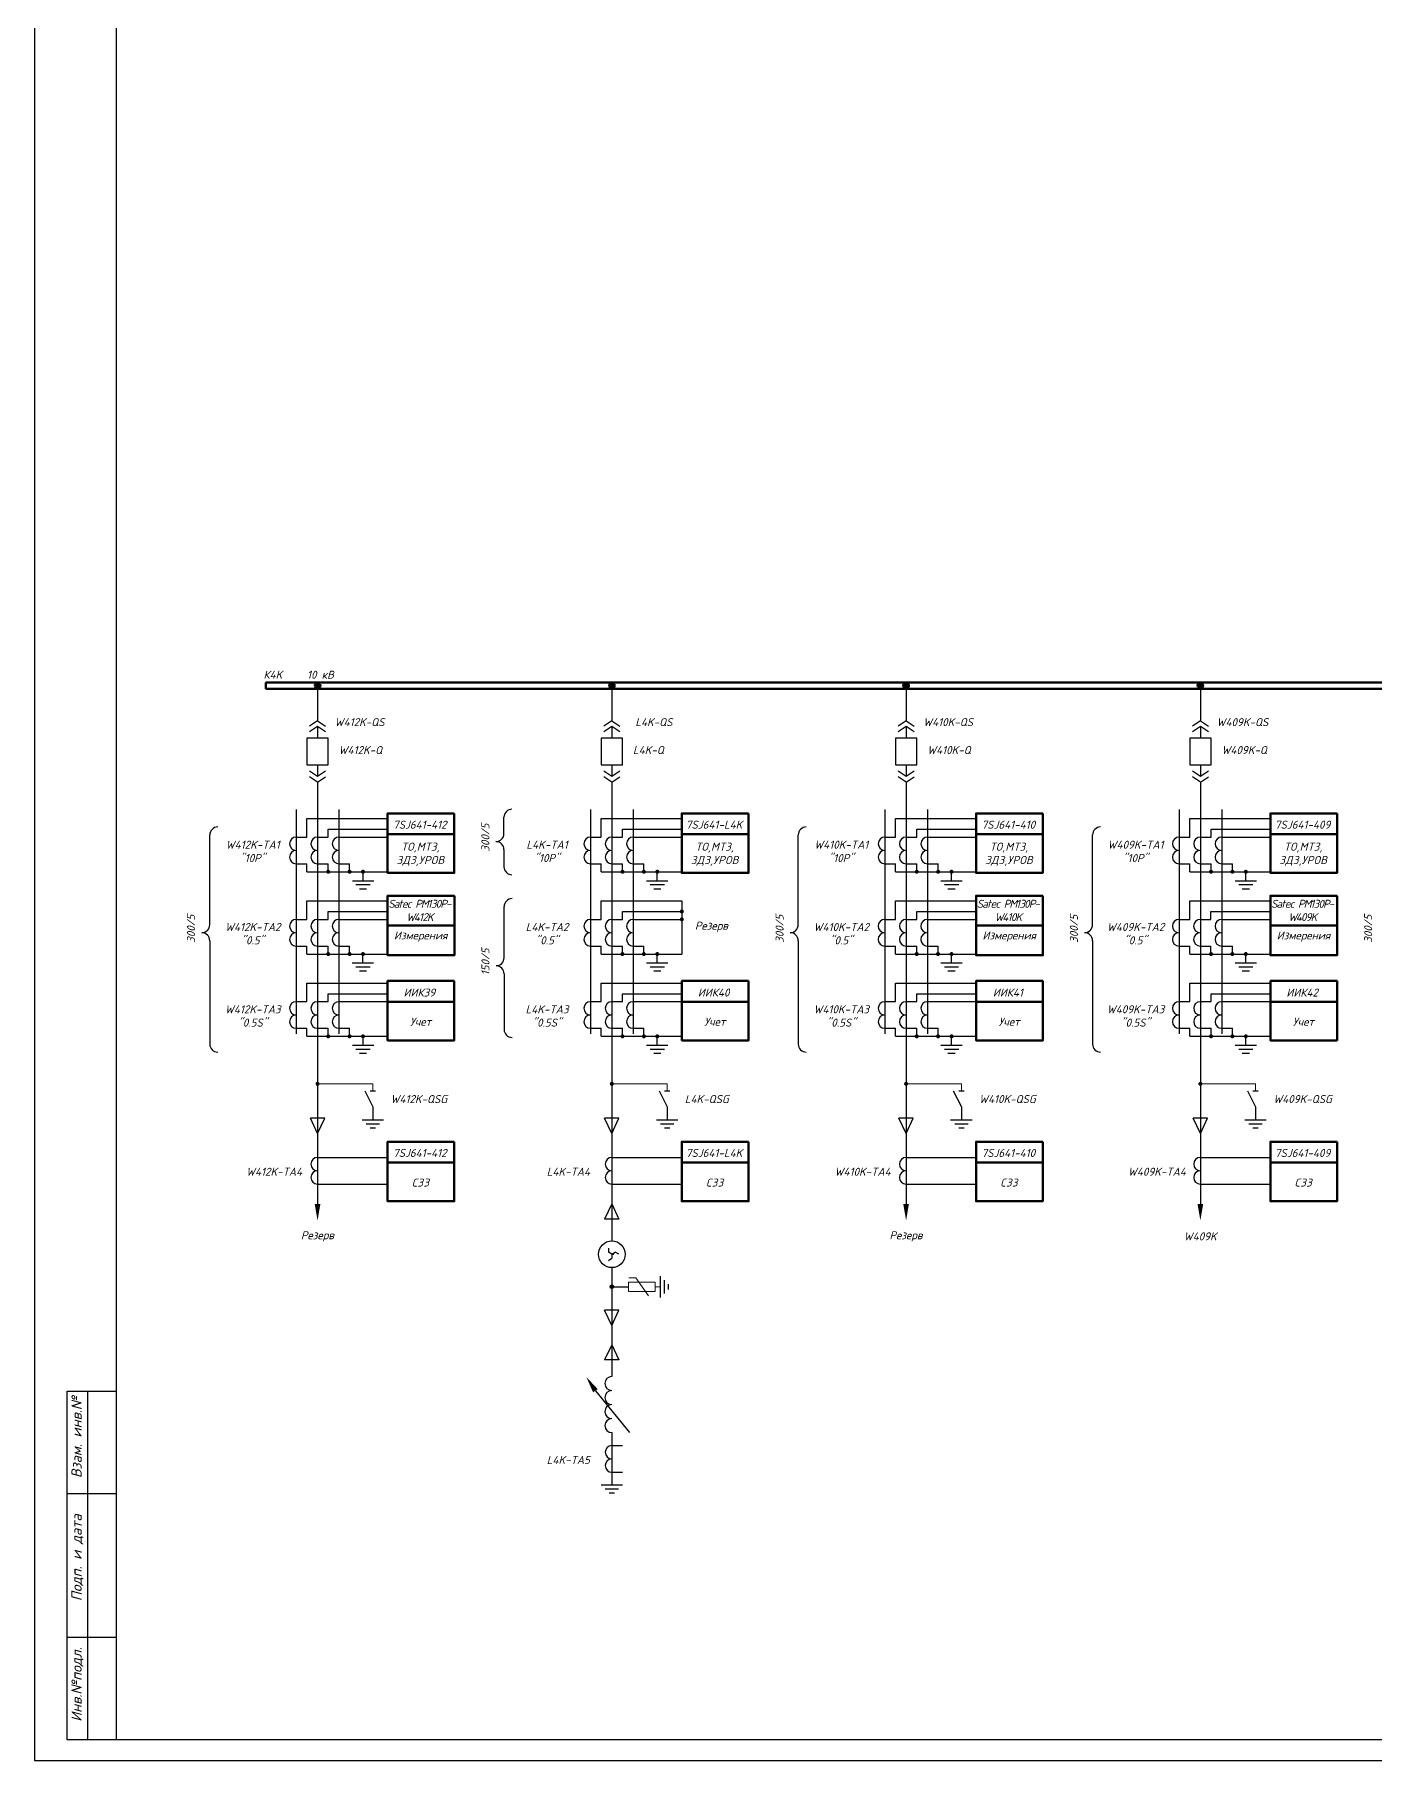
# Model space of a CAD drawing. Header units: millimetres. Extents: x -4534 to -456, y 3875 to 4716.
# Drawn here: x -2188.3 to -1861.6, y 3875.4 to 4295.9 of the extents above; entities that cross this region are included whole.
import ezdxf
from ezdxf.enums import TextEntityAlignment as Align

# ---------------------------------------------------------------- set-up
doc = ezdxf.new("R2010")
doc.units = ezdxf.units.MM
doc.linetypes.add('HIDDEN2', pattern=[0.1875, 0.125, -0.0625])
doc.layers.add('Измерения АСУТП', color=80, linetype='Continuous')
doc.layers.add('пусков-компл', color=7, linetype='Continuous')
doc.styles.add('ГОСТ 3.0', font='isocpeur.ttf', dxfattribs={"oblique": 15, "height": 3})
doc.styles.add('гост2.5', font='isocpeur.ttf', dxfattribs={"oblique": 15, "height": 2.5})

# ---------------------------------------------------------------- blocks, each defined once
blk = doc.blocks.new('Точка')
h = blk.add_hatch(color=256)
edge = h.paths.add_edge_path()
edge.add_arc((0, 0), 0.691, 0, 360)
blk.add_circle((0, 0), 0.691)

msp = doc.modelspace()

# ---------------------------------------------------------------- hatches: boundary and pattern name
at = {"linetype": 'HIDDEN2'}
for points in [[(-2118.57, 4137.25, 1), (-2120.11, 4137.25, 1)], [(-2046.86, 4137.25, 1), (-2048.41, 4137.25, 1)], [(-1975.16, 4137.25, 1), (-1976.7, 4137.25, 1)], [(-1903.45, 4137.25, 1), (-1905, 4137.25, 1)]]:
    msp.add_hatch(color=0, dxfattribs=at).paths.add_polyline_path(points)

# ---------------------------------------------------------------- linework, layer by layer
at = {"color": 0, "lineweight": 30}
for p, q in [((-2168.31, 3880.38), (-2168.31, 4711.38)), ((-2180.31, 3880.38), (-2180.31, 3965.38)), ((-2180.31, 3965.38), (-2168.31, 3965.38)), ((-2175.31, 3880.38), (-2175.31, 3965.38)), ((-2168.31, 3940.38), (-2180.31, 3940.38)), ((-2168.31, 3905.38), (-2180.31, 3905.38)), ((-2168.31, 3880.38), (-2180.31, 3880.38)), ((-461.31, 3880.38), (-2168.31, 3880.38))]:
    msp.add_line(p, q, dxfattribs=at)
at = {"color": 0, "lineweight": 50}
for p, q in [((-2131.91, 4138.02), (-1305.22, 4138.02)), ((-2131.91, 4136.48), (-2131.91, 4138.02)), ((-1305.22, 4136.48), (-2131.91, 4136.48))]:
    msp.add_line(p, q, dxfattribs=at)
at = {"color": 0}
for p, q in [((-2119.34, 4137.25), (-2119.34, 4128.64)), ((-2047.63, 4137.25), (-2047.63, 4128.64)), ((-1975.93, 4137.25), (-1975.93, 4128.64)), ((-1904.23, 4137.25), (-1904.23, 4128.64)), ((-2119.34, 4128.64), (-2121.29, 4127.34)), ((-2119.34, 4127.26), (-2121.29, 4125.96)), ((-2119.34, 4128.64), (-2117.39, 4127.34)), ((-2119.34, 4127.26), (-2119.34, 4124.44)), ((-2117.39, 4125.96), (-2119.34, 4127.26)), ((-2047.63, 4128.64), (-2049.58, 4127.34)), ((-2047.63, 4127.26), (-2049.58, 4125.96)), ((-2047.63, 4128.64), (-2045.68, 4127.34)), ((-2047.63, 4127.26), (-2047.63, 4124.44)), ((-2045.68, 4125.96), (-2047.63, 4127.26)), ((-1975.93, 4128.64), (-1977.88, 4127.34)), ((-1975.93, 4127.26), (-1977.88, 4125.96)), ((-1975.93, 4128.64), (-1973.98, 4127.34)), ((-1975.93, 4127.26), (-1975.93, 4124.44)), ((-1973.98, 4125.96), (-1975.93, 4127.26)), ((-1904.23, 4128.64), (-1906.18, 4127.34)), ((-1904.23, 4127.26), (-1906.18, 4125.96)), ((-1904.23, 4128.64), (-1902.28, 4127.34)), ((-1904.23, 4127.26), (-1904.23, 4124.44)), ((-1902.28, 4125.96), (-1904.23, 4127.26)), ((-2116.74, 4124.44), (-2121.94, 4124.44)), ((-2121.94, 4124.44), (-2121.94, 4117.94)), ((-2116.74, 4117.94), (-2116.74, 4124.44)), ((-2045.03, 4124.44), (-2050.23, 4124.44)), ((-2050.23, 4124.44), (-2050.23, 4117.94)), ((-2045.03, 4117.94), (-2045.03, 4124.44)), ((-1973.33, 4124.44), (-1978.53, 4124.44)), ((-1978.53, 4124.44), (-1978.53, 4117.94)), ((-1973.33, 4117.94), (-1973.33, 4124.44)), ((-1901.63, 4124.44), (-1906.83, 4124.44)), ((-1906.83, 4124.44), (-1906.83, 4117.94)), ((-1901.63, 4117.94), (-1901.63, 4124.44)), ((-2121.94, 4117.94), (-2116.74, 4117.94)), ((-2119.34, 4117.94), (-2119.34, 4115.12)), ((-2050.23, 4117.94), (-2045.03, 4117.94)), ((-2047.63, 4117.94), (-2047.63, 4115.12)), ((-1978.53, 4117.94), (-1973.33, 4117.94)), ((-1975.93, 4117.94), (-1975.93, 4115.12)), ((-1906.83, 4117.94), (-1901.63, 4117.94)), ((-1904.23, 4117.94), (-1904.23, 4115.12)), ((-2119.34, 4115.12), (-2121.29, 4116.42)), ((-2119.34, 4113.74), (-2121.29, 4115.04)), ((-2117.39, 4116.42), (-2119.34, 4115.12)), ((-2119.34, 4113.74), (-2117.39, 4115.04)), ((-2119.34, 4113.74), (-2119.34, 4010.97)), ((-2047.63, 4115.12), (-2049.58, 4116.42)), ((-2047.63, 4113.74), (-2049.58, 4115.04)), ((-2045.68, 4116.42), (-2047.63, 4115.12)), ((-2047.63, 4113.74), (-2045.68, 4115.04)), ((-2047.63, 4113.74), (-2047.63, 4001.96)), ((-1975.93, 4115.12), (-1977.88, 4116.42)), ((-1975.93, 4113.74), (-1977.88, 4115.04)), ((-1973.98, 4116.42), (-1975.93, 4115.12)), ((-1975.93, 4113.74), (-1973.98, 4115.04)), ((-1975.93, 4113.74), (-1975.93, 4010.97)), ((-1904.23, 4115.12), (-1906.18, 4116.42)), ((-1904.23, 4113.74), (-1906.18, 4115.04)), ((-1902.28, 4116.42), (-1904.23, 4115.12)), ((-1904.23, 4113.74), (-1902.28, 4115.04)), ((-1904.23, 4113.74), (-1904.23, 4010.97)), ((-2121.93, 4100.36), (-2121.93, 4104.89)), ((-2121.93, 4104.89), (-2102.27, 4104.89)), ((-2050.23, 4100.36), (-2050.23, 4104.89)), ((-2050.23, 4104.89), (-2030.57, 4104.89)), ((-1978.52, 4100.36), (-1978.52, 4104.89)), ((-1978.52, 4104.89), (-1958.86, 4104.89)), ((-1906.82, 4100.36), (-1906.82, 4104.89)), ((-1906.82, 4104.89), (-1887.16, 4104.89)), ((-2124.53, 4100.36), (-2121.93, 4100.36)), ((-2119.34, 4100.36), (-2116.74, 4100.36)), ((-2116.74, 4100.36), (-2116.74, 4102.28)), ((-2114.13, 4100.36), (-2102.27, 4100.36)), ((-2052.83, 4100.36), (-2050.23, 4100.36)), ((-2047.63, 4100.36), (-2045.03, 4100.36)), ((-2045.03, 4100.36), (-2045.03, 4102.28)), ((-2042.43, 4100.36), (-2030.57, 4100.36)), ((-1981.12, 4100.36), (-1978.52, 4100.36)), ((-1975.93, 4100.36), (-1973.33, 4100.36)), ((-1973.33, 4100.36), (-1973.33, 4102.28)), ((-1970.72, 4100.36), (-1958.86, 4100.36)), ((-1909.42, 4100.36), (-1906.82, 4100.36)), ((-1904.23, 4100.36), (-1901.63, 4100.36)), ((-1901.63, 4100.36), (-1901.63, 4102.28)), ((-1899.02, 4100.36), (-1887.16, 4100.36)), ((-2124.53, 4093.86), (-2121.93, 4093.86)), ((-2119.34, 4093.86), (-2116.74, 4093.86)), ((-2114.13, 4093.86), (-2111.53, 4093.86)), ((-2108.26, 4089.65), (-2108.26, 4091.91)), ((-2052.83, 4093.86), (-2050.23, 4093.86)), ((-2047.63, 4093.86), (-2045.03, 4093.86)), ((-2042.43, 4093.86), (-2039.83, 4093.86)), ((-2036.56, 4089.65), (-2036.56, 4091.91)), ((-1981.12, 4093.86), (-1978.52, 4093.86)), ((-1975.93, 4093.86), (-1973.33, 4093.86)), ((-1970.72, 4093.86), (-1968.12, 4093.86)), ((-1964.85, 4089.65), (-1964.85, 4091.91)), ((-1909.42, 4093.86), (-1906.82, 4093.86)), ((-1904.23, 4093.86), (-1901.63, 4093.86)), ((-1899.02, 4093.86), (-1896.42, 4093.86)), ((-1893.15, 4089.65), (-1893.15, 4091.91)), ((-2121.94, 4080.31), (-2121.94, 4084.84)), ((-2121.94, 4084.84), (-2102.28, 4084.84)), ((-2050.24, 4080.31), (-2050.24, 4084.84)), ((-2050.24, 4084.84), (-2030.58, 4084.84)), ((-2030.58, 4084.84), (-2030.58, 4071.86)), ((-1978.53, 4080.31), (-1978.53, 4084.84)), ((-1978.53, 4084.84), (-1958.87, 4084.84)), ((-1906.83, 4080.31), (-1906.83, 4084.84)), ((-1906.83, 4084.84), (-1887.17, 4084.84)), ((-2124.54, 4080.31), (-2121.94, 4080.31)), ((-2119.35, 4080.31), (-2116.75, 4080.31)), ((-2116.75, 4080.31), (-2116.75, 4082.23)), ((-2114.14, 4080.31), (-2102.28, 4080.31)), ((-2052.84, 4080.31), (-2050.24, 4080.31)), ((-2047.64, 4080.31), (-2045.04, 4080.31)), ((-2045.04, 4080.31), (-2045.04, 4082.23)), ((-2042.44, 4080.31), (-2030.58, 4080.31)), ((-1981.13, 4080.31), (-1978.53, 4080.31)), ((-1975.94, 4080.31), (-1973.34, 4080.31)), ((-1973.34, 4080.31), (-1973.34, 4082.23)), ((-1970.73, 4080.31), (-1958.87, 4080.31)), ((-1909.43, 4080.31), (-1906.83, 4080.31)), ((-1904.24, 4080.31), (-1901.64, 4080.31)), ((-1901.64, 4080.31), (-1901.64, 4082.23)), ((-1899.03, 4080.31), (-1887.17, 4080.31)), ((-2124.54, 4073.81), (-2121.94, 4073.81)), ((-2119.35, 4073.81), (-2116.75, 4073.81)), ((-2114.14, 4073.81), (-2111.54, 4073.81)), ((-2108.27, 4069.6), (-2108.27, 4071.86)), ((-2052.84, 4073.81), (-2050.24, 4073.81)), ((-2047.64, 4073.81), (-2045.04, 4073.81)), ((-2042.44, 4073.81), (-2039.84, 4073.81)), ((-2036.56, 4069.6), (-2036.56, 4071.86)), ((-1981.13, 4073.81), (-1978.53, 4073.81)), ((-1975.94, 4073.81), (-1973.34, 4073.81)), ((-1970.73, 4073.81), (-1968.13, 4073.81)), ((-1964.86, 4069.6), (-1964.86, 4071.86)), ((-1909.43, 4073.81), (-1906.83, 4073.81)), ((-1904.24, 4073.81), (-1901.64, 4073.81)), ((-1899.03, 4073.81), (-1896.43, 4073.81)), ((-1893.16, 4069.6), (-1893.16, 4071.86)), ((-2121.93, 4060.26), (-2121.93, 4064.79)), ((-2121.93, 4064.79), (-2102.27, 4064.79)), ((-2116.74, 4060.26), (-2116.74, 4062.18)), ((-2050.23, 4060.26), (-2050.23, 4064.79)), ((-2050.23, 4064.79), (-2030.57, 4064.79)), ((-2045.03, 4060.26), (-2045.03, 4062.18)), ((-1978.52, 4060.26), (-1978.52, 4064.79)), ((-1978.52, 4064.79), (-1958.86, 4064.79)), ((-1973.33, 4060.26), (-1973.33, 4062.18)), ((-1906.82, 4060.26), (-1906.82, 4064.79)), ((-1906.82, 4064.79), (-1887.16, 4064.79)), ((-1901.63, 4060.26), (-1901.63, 4062.18)), ((-2124.53, 4060.26), (-2121.93, 4060.26)), ((-2119.34, 4060.26), (-2116.74, 4060.26)), ((-2114.13, 4060.26), (-2102.27, 4060.26)), ((-2052.83, 4060.26), (-2050.23, 4060.26)), ((-2047.63, 4060.26), (-2045.03, 4060.26)), ((-2042.43, 4060.26), (-2030.57, 4060.26)), ((-1981.12, 4060.26), (-1978.52, 4060.26)), ((-1975.93, 4060.26), (-1973.33, 4060.26)), ((-1970.72, 4060.26), (-1958.86, 4060.26)), ((-1909.42, 4060.26), (-1906.82, 4060.26)), ((-1904.23, 4060.26), (-1901.63, 4060.26)), ((-1899.02, 4060.26), (-1887.16, 4060.26)), ((-2124.53, 4053.76), (-2121.93, 4053.76)), ((-2119.34, 4053.76), (-2116.74, 4053.76)), ((-2114.13, 4053.76), (-2111.53, 4053.76)), ((-2052.83, 4053.76), (-2050.23, 4053.76)), ((-2047.63, 4053.76), (-2045.03, 4053.76)), ((-2042.43, 4053.76), (-2039.83, 4053.76)), ((-1981.12, 4053.76), (-1978.52, 4053.76)), ((-1975.93, 4053.76), (-1973.33, 4053.76)), ((-1970.72, 4053.76), (-1968.12, 4053.76)), ((-1909.42, 4053.76), (-1906.82, 4053.76)), ((-1904.23, 4053.76), (-1901.63, 4053.76)), ((-1899.02, 4053.76), (-1896.42, 4053.76)), ((-2108.26, 4049.55), (-2108.26, 4051.81)), ((-2036.56, 4049.55), (-2036.56, 4051.81)), ((-1964.85, 4049.55), (-1964.85, 4051.81)), ((-1893.15, 4049.55), (-1893.15, 4051.81)), ((-2107.82, 4038.5), (-2105.87, 4034.6)), ((-2106.52, 4038.5), (-2105.22, 4038.5)), ((-2036.12, 4038.5), (-2034.17, 4034.6)), ((-2034.82, 4038.5), (-2033.52, 4038.5)), ((-1964.42, 4038.5), (-1962.47, 4034.6)), ((-1963.12, 4038.5), (-1961.82, 4038.5)), ((-1892.71, 4038.5), (-1890.76, 4034.6)), ((-1891.41, 4038.5), (-1890.11, 4038.5)), ((-2105.87, 4034.6), (-2105.87, 4031.35)), ((-2034.17, 4034.6), (-2034.17, 4031.35)), ((-1962.47, 4034.6), (-1962.47, 4031.35)), ((-1890.76, 4034.6), (-1890.76, 4031.35)), ((-2119.34, 4028.15), (-2121.08, 4031.86)), ((-2117.59, 4031.86), (-2121.08, 4031.86)), ((-2119.34, 4028.15), (-2117.59, 4031.86)), ((-2047.63, 4028.15), (-2049.38, 4031.86)), ((-2045.89, 4031.86), (-2049.38, 4031.86)), ((-2047.63, 4028.15), (-2045.89, 4031.86)), ((-1975.93, 4028.15), (-1977.68, 4031.86)), ((-1974.18, 4031.86), (-1977.68, 4031.86)), ((-1975.93, 4028.15), (-1974.18, 4031.86)), ((-1904.23, 4028.15), (-1905.97, 4031.86)), ((-1902.48, 4031.86), (-1905.97, 4031.86)), ((-1904.23, 4028.15), (-1902.48, 4031.86)), ((-2119.34, 4022.31), (-2116.74, 4022.31)), ((-2116.74, 4022.31), (-2102.27, 4022.31)), ((-2047.63, 4022.31), (-2045.03, 4022.31)), ((-2045.03, 4022.31), (-2030.57, 4022.31)), ((-1975.93, 4022.31), (-1973.33, 4022.31)), ((-1973.33, 4022.31), (-1958.86, 4022.31)), ((-1904.23, 4022.31), (-1901.63, 4022.31)), ((-1901.63, 4022.31), (-1887.16, 4022.31)), ((-2119.34, 4015.81), (-2116.74, 4015.81)), ((-2116.74, 4015.81), (-2102.27, 4015.81)), ((-2047.63, 4015.81), (-2045.03, 4015.81)), ((-2045.03, 4015.81), (-2030.57, 4015.81)), ((-1975.93, 4015.81), (-1973.33, 4015.81)), ((-1973.33, 4015.81), (-1958.86, 4015.81)), ((-1904.23, 4015.81), (-1901.63, 4015.81)), ((-1901.63, 4015.81), (-1887.16, 4015.81)), ((-2047.63, 4010.97), (-2049.38, 4007.26)), ((-2047.63, 4010.97), (-2045.89, 4007.26)), ((-2045.89, 4007.26), (-2049.38, 4007.26)), ((-2048.48, 4000.2), (-2048.48, 3999.21)), ((-2047.63, 3998.71), (-2048.48, 3999.21)), ((-2047.63, 3998.71), (-2046.79, 3999.21)), ((-2045.95, 3998.71), (-2046.79, 3999.21)), ((-2048.48, 3997.22), (-2047.63, 3997.73)), ((-2047.63, 3998.71), (-2047.63, 3997.73)), ((-2047.63, 3998.71), (-2047.14, 3998.71)), ((-2047.63, 3995.46), (-2047.63, 3968.93)), ((-2047.63, 3990.8), (-2043.55, 3990.8)), ((-2047.63, 3981.39), (-2049.38, 3985.09)), ((-2045.89, 3985.09), (-2049.38, 3985.09)), ((-2047.63, 3981.39), (-2045.89, 3985.09)), ((-2047.63, 3976.68), (-2049.38, 3972.98)), ((-2047.63, 3976.68), (-2045.89, 3972.98)), ((-2045.89, 3972.98), (-2049.38, 3972.98)), ((-2051.64, 3965.46), (-2043.34, 3955.25)), ((-2047.63, 3955.25), (-2047.63, 3942.47)), ((-2047.63, 3952.09), (-2045.03, 3952.09)), ((-2047.63, 3945.59), (-2045.03, 3945.59))]:
    msp.add_line(p, q, dxfattribs=at)
at = {"color": 0, "ltscale": 0.25}
for p, q in [((-2124.53, 4107.07), (-2124.53, 4052.44)), ((-2114.13, 4107.07), (-2114.13, 4052.44)), ((-2073.91, 4101.21), (-2073.91, 4105.2)), ((-2052.83, 4107.07), (-2052.83, 4052.44)), ((-2042.43, 4107.07), (-2042.43, 4052.44)), ((-1981.12, 4107.07), (-1981.12, 4052.44)), ((-1970.72, 4107.07), (-1970.72, 4052.44)), ((-1909.42, 4107.07), (-1909.42, 4052.44)), ((-1899.02, 4107.07), (-1899.02, 4052.44)), ((-2145.61, 4079), (-2145.61, 4100.86)), ((-2116.74, 4102.28), (-2102.27, 4102.28)), ((-2045.03, 4102.28), (-2030.57, 4102.28)), ((-2002.2, 4079), (-2002.2, 4100.86)), ((-1973.33, 4102.28), (-1958.86, 4102.28)), ((-1930.5, 4079), (-1930.5, 4100.86)), ((-1901.63, 4102.28), (-1887.16, 4102.28)), ((-2073.91, 4097.31), (-2073.91, 4093.12)), ((-2121.93, 4091.91), (-2121.93, 4093.86)), ((-2121.93, 4091.91), (-2102.27, 4091.91)), ((-2116.74, 4091.91), (-2116.74, 4093.86)), ((-2111.53, 4091.91), (-2111.53, 4093.86)), ((-2050.23, 4091.91), (-2050.23, 4093.86)), ((-2050.23, 4091.91), (-2030.57, 4091.91)), ((-2045.03, 4091.91), (-2045.03, 4093.86)), ((-2039.83, 4091.91), (-2039.83, 4093.86)), ((-1978.52, 4091.91), (-1978.52, 4093.86)), ((-1978.52, 4091.91), (-1958.86, 4091.91)), ((-1973.33, 4091.91), (-1973.33, 4093.86)), ((-1968.12, 4091.91), (-1968.12, 4093.86)), ((-1906.82, 4091.91), (-1906.82, 4093.86)), ((-1906.82, 4091.91), (-1887.16, 4091.91)), ((-1901.63, 4091.91), (-1901.63, 4093.86)), ((-1896.42, 4091.91), (-1896.42, 4093.86)), ((-2105.66, 4089.65), (-2110.86, 4089.65)), ((-2106.53, 4088.68), (-2109.99, 4088.68)), ((-2107.39, 4087.7), (-2109.13, 4087.7)), ((-2033.96, 4089.65), (-2039.16, 4089.65)), ((-2034.82, 4088.68), (-2038.29, 4088.68)), ((-2035.69, 4087.7), (-2037.42, 4087.7)), ((-1962.25, 4089.65), (-1967.45, 4089.65)), ((-1963.12, 4088.68), (-1966.58, 4088.68)), ((-1963.98, 4087.7), (-1965.72, 4087.7)), ((-1890.55, 4089.65), (-1895.75, 4089.65)), ((-1891.41, 4088.68), (-1894.88, 4088.68)), ((-1892.28, 4087.7), (-1894.01, 4087.7)), ((-2073.89, 4070.94), (-2073.89, 4083.4)), ((-2116.75, 4082.23), (-2102.28, 4082.23)), ((-2045.04, 4082.23), (-2030.58, 4082.23)), ((-1973.34, 4082.23), (-1958.87, 4082.23)), ((-1901.64, 4082.23), (-1887.17, 4082.23)), ((-2145.61, 4075.11), (-2145.61, 4049.92)), ((-2002.2, 4075.11), (-2002.2, 4049.92)), ((-1930.5, 4075.11), (-1930.5, 4049.92)), ((-2121.94, 4071.86), (-2121.94, 4073.81)), ((-2121.94, 4071.86), (-2102.28, 4071.86)), ((-2116.75, 4071.86), (-2116.75, 4073.81)), ((-2111.54, 4071.86), (-2111.54, 4073.81)), ((-2050.24, 4071.86), (-2050.24, 4073.81)), ((-2050.24, 4071.86), (-2030.58, 4071.86)), ((-2045.04, 4071.86), (-2045.04, 4073.81)), ((-2039.84, 4071.86), (-2039.84, 4073.81)), ((-1978.53, 4071.86), (-1978.53, 4073.81)), ((-1978.53, 4071.86), (-1958.87, 4071.86)), ((-1973.34, 4071.86), (-1973.34, 4073.81)), ((-1968.13, 4071.86), (-1968.13, 4073.81)), ((-1906.83, 4071.86), (-1906.83, 4073.81)), ((-1906.83, 4071.86), (-1887.17, 4071.86)), ((-1901.64, 4071.86), (-1901.64, 4073.81)), ((-1896.43, 4071.86), (-1896.43, 4073.81)), ((-2105.67, 4069.6), (-2110.87, 4069.6)), ((-2106.54, 4068.63), (-2110, 4068.63)), ((-2107.4, 4067.65), (-2109.14, 4067.65)), ((-2073.89, 4067.04), (-2073.89, 4053.48)), ((-2033.96, 4069.6), (-2039.16, 4069.6)), ((-2034.83, 4068.63), (-2038.3, 4068.63)), ((-2035.7, 4067.65), (-2037.43, 4067.65)), ((-1962.26, 4069.6), (-1967.46, 4069.6)), ((-1963.13, 4068.63), (-1966.59, 4068.63)), ((-1963.99, 4067.65), (-1965.73, 4067.65)), ((-1890.56, 4069.6), (-1895.76, 4069.6)), ((-1891.42, 4068.63), (-1894.89, 4068.63)), ((-1892.29, 4067.65), (-1894.02, 4067.65)), ((-2116.74, 4062.18), (-2102.27, 4062.18)), ((-2045.03, 4062.18), (-2030.57, 4062.18)), ((-1973.33, 4062.18), (-1958.86, 4062.18)), ((-1901.63, 4062.18), (-1887.16, 4062.18)), ((-2121.93, 4051.81), (-2121.93, 4053.76)), ((-2116.74, 4051.81), (-2116.74, 4053.76)), ((-2111.53, 4051.81), (-2111.53, 4053.76)), ((-2050.23, 4051.81), (-2050.23, 4053.76)), ((-2045.03, 4051.81), (-2045.03, 4053.76)), ((-2039.83, 4051.81), (-2039.83, 4053.76)), ((-1978.52, 4051.81), (-1978.52, 4053.76)), ((-1973.33, 4051.81), (-1973.33, 4053.76)), ((-1968.12, 4051.81), (-1968.12, 4053.76)), ((-1906.82, 4051.81), (-1906.82, 4053.76)), ((-1901.63, 4051.81), (-1901.63, 4053.76)), ((-1896.42, 4051.81), (-1896.42, 4053.76)), ((-2121.93, 4051.81), (-2102.27, 4051.81)), ((-2105.66, 4049.55), (-2110.86, 4049.55)), ((-2050.23, 4051.81), (-2030.57, 4051.81)), ((-2033.96, 4049.55), (-2039.16, 4049.55)), ((-1978.52, 4051.81), (-1958.86, 4051.81)), ((-1962.25, 4049.55), (-1967.45, 4049.55)), ((-1906.82, 4051.81), (-1887.16, 4051.81)), ((-1890.55, 4049.55), (-1895.75, 4049.55)), ((-2106.53, 4048.58), (-2109.99, 4048.58)), ((-2107.4, 4047.6), (-2109.14, 4047.6)), ((-2034.82, 4048.58), (-2038.29, 4048.58)), ((-2035.7, 4047.6), (-2037.43, 4047.6)), ((-1963.12, 4048.58), (-1966.58, 4048.58)), ((-1963.99, 4047.6), (-1965.73, 4047.6)), ((-1891.41, 4048.58), (-1894.88, 4048.58)), ((-1892.29, 4047.6), (-1894.02, 4047.6))]:
    msp.add_line(p, q, dxfattribs=at)
at = {"color": 0, "lineweight": 18}
for p, q in [((-2105.87, 4040.24), (-2119.34, 4040.24)), ((-2105.87, 4038.5), (-2105.87, 4040.24)), ((-2034.17, 4040.24), (-2047.63, 4040.24)), ((-2034.17, 4038.5), (-2034.17, 4040.24)), ((-1962.47, 4040.24), (-1975.93, 4040.24)), ((-1962.47, 4038.5), (-1962.47, 4040.24)), ((-1890.76, 4040.24), (-1904.23, 4040.24)), ((-1890.76, 4038.5), (-1890.76, 4040.24)), ((-2037.06, 3991.94), (-2043.55, 3991.94)), ((-2043.55, 3989.66), (-2043.55, 3991.94)), ((-2041.75, 3993.01), (-2043.52, 3993.01)), ((-2041.75, 3993.01), (-2043.52, 3993.01)), ((-2038.72, 3988.55), (-2041.75, 3993.01)), ((-2037.06, 3989.66), (-2037.06, 3991.94)), ((-2037.06, 3990.8), (-2035.88, 3990.8)), ((-2037.06, 3989.66), (-2043.55, 3989.66))]:
    msp.add_line(p, q, dxfattribs=at)
at = {"color": 0, "lineweight": 25, "ltscale": 0.25}
for p, q in [((-2103.27, 4031.35), (-2108.47, 4031.35)), ((-2104.25, 4030.38), (-2107.5, 4030.38)), ((-2105.22, 4029.4), (-2106.52, 4029.4)), ((-2031.57, 4031.35), (-2036.77, 4031.35)), ((-2032.55, 4030.38), (-2035.8, 4030.38)), ((-2033.52, 4029.4), (-2034.82, 4029.4)), ((-1959.87, 4031.35), (-1965.07, 4031.35)), ((-1960.84, 4030.38), (-1964.09, 4030.38)), ((-1961.82, 4029.4), (-1963.12, 4029.4)), ((-1888.16, 4031.35), (-1893.36, 4031.35)), ((-1889.14, 4030.38), (-1892.39, 4030.38)), ((-1890.11, 4029.4), (-1891.41, 4029.4)), ((-2035.88, 3993.4), (-2035.88, 3988.2)), ((-2034.91, 3992.43), (-2034.91, 3989.18)), ((-2033.93, 3991.45), (-2033.93, 3990.15)), ((-2045.03, 3942.47), (-2050.23, 3942.47)), ((-2046.01, 3941.49), (-2049.26, 3941.49)), ((-2046.98, 3940.52), (-2048.28, 3940.52))]:
    msp.add_line(p, q, dxfattribs=at)
at = {"color": 0, "linetype": 'Continuous', "lineweight": 25}
msp.add_lwpolyline([(-2188.31, 3875.38), (-456.31, 3875.38), (-456.31, 4716.38), (-2188.31, 4716.38)], close=True, dxfattribs=at)
at = {"color": 0, "lineweight": 50, "ltscale": 0.25}
for points in [[(-2086.03, 4106.11), (-2102.28, 4106.11), (-2102.28, 4101.03), (-2086.03, 4101.03)], [(-2014.33, 4106.11), (-2030.58, 4106.11), (-2030.58, 4101.03), (-2014.33, 4101.03)], [(-1942.62, 4106.11), (-1958.87, 4106.11), (-1958.87, 4101.03), (-1942.62, 4101.03)], [(-1870.92, 4106.11), (-1887.17, 4106.11), (-1887.17, 4101.03), (-1870.92, 4101.03)], [(-2086.03, 4101.03), (-2102.28, 4101.03), (-2102.28, 4091.62), (-2086.03, 4091.62)], [(-2014.33, 4101.03), (-2030.58, 4101.03), (-2030.58, 4091.62), (-2014.33, 4091.62)], [(-1942.62, 4101.03), (-1958.87, 4101.03), (-1958.87, 4091.62), (-1942.62, 4091.62)], [(-1870.92, 4101.03), (-1887.17, 4101.03), (-1887.17, 4091.62), (-1870.92, 4091.62)], [(-2086.02, 4065.32), (-2102.27, 4065.32), (-2102.27, 4060.24), (-2086.02, 4060.24)], [(-2014.32, 4065.32), (-2030.57, 4065.32), (-2030.57, 4060.24), (-2014.32, 4060.24)], [(-1942.61, 4065.32), (-1958.86, 4065.32), (-1958.86, 4060.24), (-1942.61, 4060.24)], [(-1870.91, 4065.32), (-1887.16, 4065.32), (-1887.16, 4060.24), (-1870.91, 4060.24)], [(-2086.02, 4060.24), (-2102.27, 4060.24), (-2102.27, 4050.83), (-2086.02, 4050.83)], [(-2014.32, 4060.24), (-2030.57, 4060.24), (-2030.57, 4050.83), (-2014.32, 4050.83)], [(-1942.61, 4060.24), (-1958.86, 4060.24), (-1958.86, 4050.83), (-1942.61, 4050.83)], [(-1870.91, 4060.24), (-1887.16, 4060.24), (-1887.16, 4050.83), (-1870.91, 4050.83)], [(-2086.03, 4026.13), (-2102.28, 4026.13), (-2102.28, 4021.04), (-2086.03, 4021.04)], [(-2014.33, 4026.13), (-2030.58, 4026.13), (-2030.58, 4021.04), (-2014.33, 4021.04)], [(-1942.62, 4026.13), (-1958.87, 4026.13), (-1958.87, 4021.04), (-1942.62, 4021.04)], [(-1870.92, 4026.13), (-1887.17, 4026.13), (-1887.17, 4021.04), (-1870.92, 4021.04)], [(-2086.03, 4021.04), (-2102.28, 4021.04), (-2102.28, 4011.63), (-2086.03, 4011.63)], [(-2014.33, 4021.04), (-2030.58, 4021.04), (-2030.58, 4011.63), (-2014.33, 4011.63)], [(-1942.62, 4021.04), (-1958.87, 4021.04), (-1958.87, 4011.63), (-1942.62, 4011.63)], [(-1870.92, 4021.04), (-1887.17, 4021.04), (-1887.17, 4011.63), (-1870.92, 4011.63)]]:
    msp.add_lwpolyline(points, close=True, dxfattribs=at)
at = {"color": 0, "ltscale": 0.25, "const_width": 0.487}
for points in [[(-2116.98, 4091.91, -1), (-2116.49, 4091.91, -1)], [(-2111.78, 4091.91, -1), (-2111.29, 4091.91, -1)], [(-2108.5, 4091.91, -1), (-2108.02, 4091.91, -1)], [(-2045.28, 4091.91, -1), (-2044.79, 4091.91, -1)], [(-2040.07, 4091.91, -1), (-2039.58, 4091.91, -1)], [(-2036.8, 4091.91, -1), (-2036.31, 4091.91, -1)], [(-1973.57, 4091.91, -1), (-1973.09, 4091.91, -1)], [(-1968.37, 4091.91, -1), (-1967.88, 4091.91, -1)], [(-1965.1, 4091.91, -1), (-1964.61, 4091.91, -1)], [(-1901.87, 4091.91, -1), (-1901.38, 4091.91, -1)], [(-1896.66, 4091.91, -1), (-1896.18, 4091.91, -1)], [(-1893.39, 4091.91, -1), (-1892.9, 4091.91, -1)], [(-2030.82, 4082.23, 1), (-2030.33, 4082.23, 1)], [(-2030.82, 4080.31, 1), (-2030.33, 4080.31, 1)], [(-2116.99, 4071.86, -1), (-2116.5, 4071.86, -1)], [(-2111.79, 4071.86, -1), (-2111.3, 4071.86, -1)], [(-2108.51, 4071.86, -1), (-2108.03, 4071.86, -1)], [(-2045.29, 4071.86, -1), (-2044.8, 4071.86, -1)], [(-2040.08, 4071.86, -1), (-2039.59, 4071.86, -1)], [(-2036.81, 4071.86, -1), (-2036.32, 4071.86, -1)], [(-1973.58, 4071.86, -1), (-1973.1, 4071.86, -1)], [(-1968.38, 4071.86, -1), (-1967.89, 4071.86, -1)], [(-1965.1, 4071.86, -1), (-1964.62, 4071.86, -1)], [(-1901.88, 4071.86, -1), (-1901.39, 4071.86, -1)], [(-1896.67, 4071.86, -1), (-1896.19, 4071.86, -1)], [(-1893.4, 4071.86, -1), (-1892.91, 4071.86, -1)], [(-2116.98, 4051.81, -1), (-2116.49, 4051.81, -1)], [(-2111.78, 4051.81, -1), (-2111.29, 4051.81, -1)], [(-2108.5, 4051.81, -1), (-2108.02, 4051.81, -1)], [(-2045.28, 4051.81, -1), (-2044.79, 4051.81, -1)], [(-2040.07, 4051.81, -1), (-2039.58, 4051.81, -1)], [(-2036.8, 4051.81, -1), (-2036.31, 4051.81, -1)], [(-1973.57, 4051.81, -1), (-1973.09, 4051.81, -1)], [(-1968.37, 4051.81, -1), (-1967.88, 4051.81, -1)], [(-1965.1, 4051.81, -1), (-1964.61, 4051.81, -1)], [(-1901.87, 4051.81, -1), (-1901.38, 4051.81, -1)], [(-1896.66, 4051.81, -1), (-1896.18, 4051.81, -1)], [(-1893.39, 4051.81, -1), (-1892.9, 4051.81, -1)], [(-2119.58, 4040.24, -1), (-2119.09, 4040.24, -1)], [(-2047.88, 4040.24, -1), (-2047.39, 4040.24, -1)], [(-1976.17, 4040.24, -1), (-1975.69, 4040.24, -1)], [(-1904.47, 4040.24, -1), (-1903.98, 4040.24, -1)]]:
    msp.add_lwpolyline(points, format="xyb", close=True, dxfattribs=at)
at = {"color": 0, "linetype": 'HIDDEN2'}
for centre in [(-2119.34, 4137.25), (-2047.63, 4137.25), (-1975.93, 4137.25), (-1904.23, 4137.25)]:
    msp.add_circle(centre, 0.771, dxfattribs=at)
at = {"color": 0}
msp.add_circle((-2047.63, 3998.71), 3.25, dxfattribs=at)
at = {"color": 0, "ltscale": 0.25}
for centre, start, end in [((-2071.96, 4105.2), 90, 180), ((-2143.66, 4100.86), 90, 180), ((-2075.86, 4101.21), 270, 0), ((-2000.25, 4100.86), 90, 180), ((-1928.55, 4100.86), 90, 180), ((-2075.86, 4097.31), 0, 90), ((-2071.96, 4093.12), 180, 270), ((-2071.94, 4083.4), 90, 180), ((-2147.56, 4079.01), 270, 0), ((-2004.15, 4079.01), 270, 0), ((-1932.45, 4079.01), 270, 0), ((-2147.56, 4075.11), 0, 90), ((-2004.15, 4075.11), 0, 90), ((-1932.45, 4075.11), 0, 90), ((-2075.84, 4070.94), 270, 0), ((-2075.84, 4067.04), 0, 90), ((-2143.66, 4049.92), 180, 270), ((-2071.94, 4053.48), 180, 270), ((-2000.25, 4049.92), 180, 270), ((-1928.55, 4049.92), 180, 270)]:
    msp.add_arc(centre, 1.95, start, end, dxfattribs=at)
at = {"color": 0}
for centre in [(-2124.53, 4098.73), (-2119.34, 4098.73), (-2114.13, 4098.73), (-2052.83, 4098.73), (-2047.63, 4098.73), (-2042.43, 4098.73), (-1981.12, 4098.73), (-1975.93, 4098.73), (-1970.72, 4098.73), (-1909.42, 4098.73), (-1904.23, 4098.73), (-1899.02, 4098.73), (-2124.53, 4095.48), (-2119.34, 4095.48), (-2114.13, 4095.48), (-2052.83, 4095.48), (-2047.63, 4095.48), (-2042.43, 4095.48), (-1981.12, 4095.48), (-1975.93, 4095.48), (-1970.72, 4095.48), (-1909.42, 4095.48), (-1904.23, 4095.48), (-1899.02, 4095.48), (-2124.54, 4078.68), (-2119.35, 4078.68), (-2114.14, 4078.68), (-2052.84, 4078.68), (-2047.64, 4078.68), (-2042.44, 4078.68), (-1981.13, 4078.68), (-1975.94, 4078.68), (-1970.73, 4078.68), (-1909.43, 4078.68), (-1904.24, 4078.68), (-1899.03, 4078.68), (-2124.54, 4075.43), (-2119.35, 4075.43), (-2114.14, 4075.43), (-2052.84, 4075.43), (-2047.64, 4075.43), (-2042.44, 4075.43), (-1981.13, 4075.43), (-1975.94, 4075.43), (-1970.73, 4075.43), (-1909.43, 4075.43), (-1904.24, 4075.43), (-1899.03, 4075.43), (-2124.53, 4058.63), (-2119.34, 4058.63), (-2114.13, 4058.63), (-2052.83, 4058.63), (-2047.63, 4058.63), (-2042.43, 4058.63), (-1981.12, 4058.63), (-1975.93, 4058.63), (-1970.72, 4058.63), (-1909.42, 4058.63), (-1904.23, 4058.63), (-1899.02, 4058.63), (-2124.53, 4055.38), (-2119.34, 4055.38), (-2114.13, 4055.38), (-2052.83, 4055.38), (-2047.63, 4055.38), (-2042.43, 4055.38), (-1981.12, 4055.38), (-1975.93, 4055.38), (-1970.72, 4055.38), (-1909.42, 4055.38), (-1904.23, 4055.38), (-1899.02, 4055.38), (-2119.34, 4020.68), (-2047.63, 4020.68), (-1975.93, 4020.68), (-1904.23, 4020.68), (-2119.34, 4017.43), (-2047.63, 4017.43), (-1975.93, 4017.43), (-1904.23, 4017.43), (-2047.63, 3950.47), (-2047.63, 3947.22)]:
    msp.add_arc(centre, 1.62, 90, 270, dxfattribs=at)
at = {"color": 0, "lineweight": 25}
for points in [[(-2119.34, 4006.93), (-2118.65, 4010.97), (-2120.03, 4010.97)], [(-1975.93, 4006.93), (-1975.24, 4010.97), (-1976.62, 4010.97)], [(-1904.23, 4006.93), (-1903.54, 4010.97), (-1904.91, 4010.97)], [(-2053.86, 3968.83), (-2052.21, 3965.09), (-2051.06, 3965.84)]]:
    msp.add_solid(points, dxfattribs=at)
at = {"layer": 'Измерения АСУТП', "color": 0, "lineweight": 50, "ltscale": 0.25}
for points in [[(-2086.01, 4086.06), (-2102.26, 4086.06), (-2102.26, 4078.83), (-2086.01, 4078.83)], [(-1942.61, 4086.06), (-1958.86, 4086.06), (-1958.86, 4078.83), (-1942.61, 4078.83)], [(-1870.9, 4086.06), (-1887.15, 4086.06), (-1887.15, 4078.83), (-1870.9, 4078.83)], [(-2086.01, 4078.83), (-2102.26, 4078.83), (-2102.26, 4071.57), (-2086.01, 4071.57)], [(-1942.61, 4078.83), (-1958.86, 4078.83), (-1958.86, 4071.57), (-1942.61, 4071.57)], [(-1870.9, 4078.83), (-1887.15, 4078.83), (-1887.15, 4071.57), (-1870.9, 4071.57)]]:
    msp.add_lwpolyline(points, close=True, dxfattribs=at)
at = {"layer": 'пусков-компл', "color": 0}
for centre, start, end in [((-2047.63, 3967.22), 90, 180), ((-2047.63, 3967.22), 180, 270), ((-2047.63, 3963.8), 90, 180), ((-2047.63, 3963.8), 180, 270), ((-2047.63, 3960.38), 90, 180), ((-2047.63, 3960.38), 180, 270), ((-2047.63, 3956.96), 90, 180), ((-2047.63, 3956.96), 180, 270)]:
    msp.add_arc(centre, 1.71, start, end, dxfattribs=at)

# ---------------------------------------------------------------- block references
at = {"color": 0, "xscale": 0.65, "yscale": 0.65, "zscale": 0.65, "rotation": 180}
msp.add_blockref('Точка', (-2047.63, 3990.8), dxfattribs=at)

# ---------------------------------------------------------------- texts
at = {"color": 0, "lineweight": 18, "style": 'ГОСТ 3.0', "oblique": 15}
for s, p in [('К4K', (-2132.52, 4138.93)), ('10 кВ', (-2121.9, 4138.93))]:
    msp.add_text(s, height=1.95, dxfattribs=at).set_placement(p)
at = {"color": 0, "style": 'ГОСТ 3.0', "oblique": 15}
for s, p in [('300/5', (-2078.45, 4100.21)), ('300/5', (-2150.16, 4078)), ('300/5', (-2006.75, 4078)), ('300/5', (-1935.04, 4078)), ('300/5', (-1863.34, 4078)), ('150/5', (-2078.43, 4069.94))]:
    msp.add_text(s, height=1.95, rotation=90, dxfattribs=at).set_placement(p, align=Align.MIDDLE_CENTER)
at = {"color": 0, "lineweight": 30, "ltscale": 0.25, "style": 'гост2.5', "oblique": 15}
for s, p in [('Взам. инв.№', (-2176.81, 3944.18)), ('Подп. и дата', (-2176.81, 3914.2)), ('Инв.№подл.', (-2176.81, 3884.81))]:
    msp.add_text(s, height=2.5, rotation=90, dxfattribs=at).set_placement(p)
at = {"color": 0, "ltscale": 2, "char_height": 1.95, "width": 21.6953, "attachment_point": 5, "style": 'ГОСТ 3.0'}
for s, insert in [('W412K-QS', (-2109.09, 4128.36)), ('L4K-QS', (-2037.39, 4128.36)), ('W410K-QS', (-1965.69, 4128.36)), ('W409K-QS', (-1893.98, 4128.36)), ('W412K-TA1\\P"10P"', (-2135.13, 4096.87)), ('L4K-TA1\\P"10P"', (-2063.42, 4096.87)), ('W410K-TA1\\P"10P"', (-1991.72, 4096.87)), ('W409K-TA1\\P"10P"', (-1920.01, 4096.87)), ('W412K-TA2\\P"0.5"', (-2135.12, 4076.82)), ('L4K-TA2\\P"0.5"', (-2063.41, 4076.82)), ('W410K-TA2\\P"0.5"', (-1991.71, 4076.82)), ('W409K-TA2\\P"0.5"', (-1920, 4076.82)), ('W412K-TA3\\P"0.5S"', (-2135.12, 4056.77)), ('L4K-TA3\\P"0.5S"', (-2063.42, 4056.77)), ('W410K-TA3\\P"0.5S"', (-1991.72, 4056.77)), ('W409K-TA3\\P"0.5S"', (-1920.01, 4056.77)), ('W412K-TA4', (-2129.93, 4018.82)), ('L4K-TA4', (-2058.23, 4018.82)), ('W410K-TA4', (-1986.52, 4018.82)), ('W409K-TA4', (-1914.82, 4018.82)), ('Резерв', (-2119.37, 4003.07)), ('Резерв', (-1975.96, 4003.07)), ('W409K', (-1904.26, 4003.07)), ('L4K-TA5', (-2058.23, 3948.6))]:
    msp.add_mtext(s, dxfattribs=dict(at, insert=insert))
at = {"color": 0, "lineweight": 18, "char_height": 1.95, "attachment_point": 1, "style": 'ГОСТ 3.0'}
for s, insert, width in [('W412K-Q', (-2114.2, 4122.53), 8.4465), ('L4K-Q', (-2042.49, 4122.53), 8.4465), ('W410K-Q', (-1970.79, 4122.53), 8.4465), ('W409K-Q', (-1899.08, 4122.53), 8.4465), ('Резерв', (-2027.39, 4079.74), 7.2421), ('W412K-QSG', (-2101.56, 4037.5), 9.0967), ('L4K-QSG', (-2029.86, 4037.5), 9.0967), ('W410K-QSG', (-1958.15, 4037.5), 9.0967), ('W409K-QSG', (-1886.45, 4037.5), 9.0967)]:
    msp.add_mtext(s, dxfattribs=dict(at, insert=insert, width=width))
at = {"color": 0, "lineweight": 30, "char_height": 1.95, "attachment_point": 5, "style": 'ГОСТ 3.0'}
for s, insert in [('7SJ641-412', (-2094.42, 4103.37)), ('7SJ641-L4K', (-2022.72, 4103.37)), ('7SJ641-410', (-1951.01, 4103.37)), ('7SJ641-409', (-1879.31, 4103.37)), ('7SJ641-412', (-2094.42, 4023.39)), ('7SJ641-L4K', (-2022.72, 4023.39)), ('7SJ641-410', (-1951.01, 4023.39)), ('7SJ641-409', (-1879.31, 4023.39))]:
    msp.add_mtext(s, dxfattribs=dict(at, insert=insert))
at = {"color": 0, "char_height": 1.95, "attachment_point": 5, "style": 'ГОСТ 3.0'}
for s, insert in [('{\\T1.05;\\C0;ТО,МТЗ,\\PЗДЗ,УРОВ}', (-2094.24, 4096.16)), ('{\\T1.05;\\C0;ТО,МТЗ,\\PЗДЗ,УРОВ}', (-2022.54, 4096.16)), ('{\\T1.05;\\C0;ТО,МТЗ,\\PЗДЗ,УРОВ}', (-1950.83, 4096.16)), ('{\\T1.05;\\C0;ТО,МТЗ,\\PЗДЗ,УРОВ}', (-1879.13, 4096.16)), ('{\\T1.05;\\C0;СЗЗ}', (-2094.24, 4016.18)), ('{\\T1.05;\\C0;СЗЗ}', (-2022.54, 4016.18)), ('{\\T1.05;\\C0;СЗЗ}', (-1950.83, 4016.18)), ('{\\T1.05;\\C0;СЗЗ}', (-1879.13, 4016.18))]:
    msp.add_mtext(s, dxfattribs=dict(at, insert=insert))
at = {"color": 0, "lineweight": 50, "ltscale": 0.25, "char_height": 1.95, "attachment_point": 5, "style": 'ГОСТ 3.0'}
for s, insert in [('ИИК39', (-2094.53, 4062.47)), ('ИИК40', (-2022.83, 4062.47)), ('ИИК41', (-1951.13, 4062.47)), ('ИИК42', (-1879.42, 4062.47)), ('Учет', (-2094.22, 4055.37)), ('Учет', (-2022.52, 4055.37)), ('Учет', (-1950.82, 4055.37)), ('Учет', (-1879.11, 4055.37))]:
    msp.add_mtext(s, dxfattribs=dict(at, insert=insert))
at = {"layer": 'Измерения АСУТП', "color": 0, "lineweight": 30, "char_height": 1.95, "attachment_point": 5, "style": 'ГОСТ 3.0'}
for s, insert in [('{\\T0.8;Satec PM130P-\\PW412K}', (-2094.52, 4082.47)), ('{\\T0.8;Satec PM130P-\\PW410K}', (-1951.12, 4082.47)), ('{\\T0.8;Satec PM130P-\\PW409K}', (-1879.41, 4082.47))]:
    msp.add_mtext(s, dxfattribs=dict(at, insert=insert))
at = {"layer": 'Измерения АСУТП', "color": 0, "char_height": 1.95, "attachment_point": 5, "style": 'ГОСТ 3.0'}
for insert in [(-2094.22, 4076.11), (-1950.81, 4076.11), (-1879.1, 4076.11)]:
    msp.add_mtext('Измерения', dxfattribs=dict(at, insert=insert))

doc.saveas('drawing.dxf')
